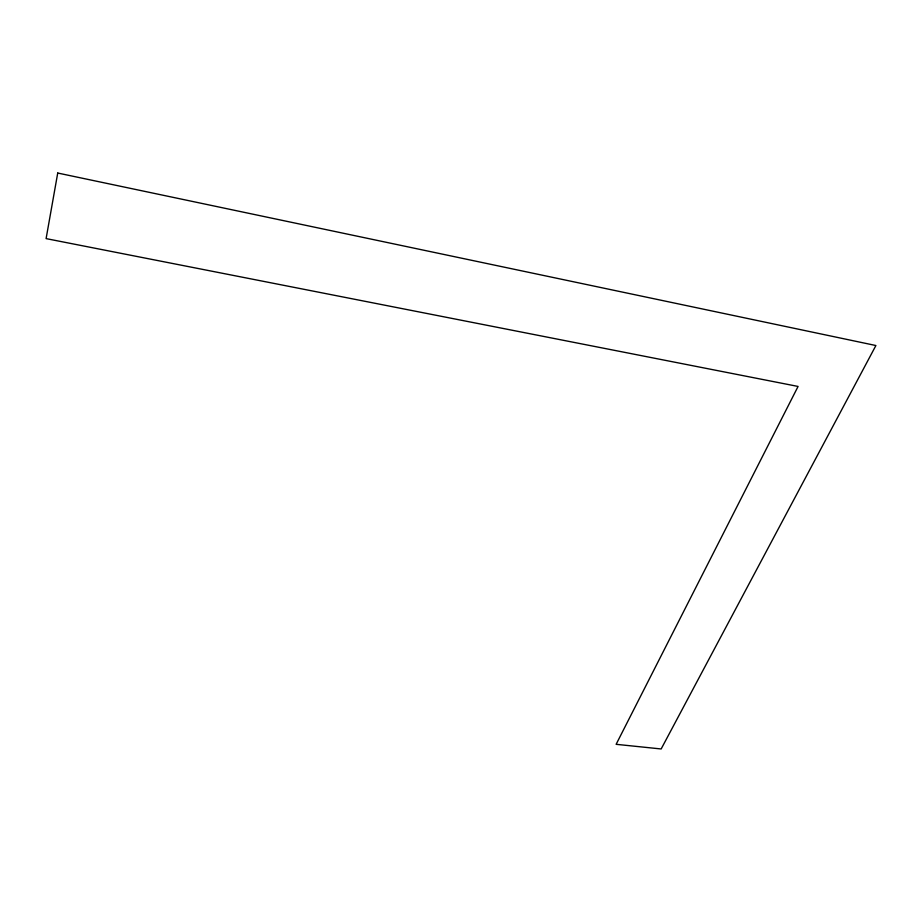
<?xml version="1.0" encoding="UTF-8"?>
<svg xmlns="http://www.w3.org/2000/svg" width="922" height="922" viewBox="0 0 922 922"><rect width="100%" height="100%" fill="white"/><g stroke="black" fill="none" stroke-linecap="round" stroke-linejoin="round"><path stroke-width="1.38" d="M57.729 173.036L46.1 238.614L798.072 386.445L616.127 744.319L661.155 748.964L875.9 345.531L57.729 173.036"/></g></svg>
